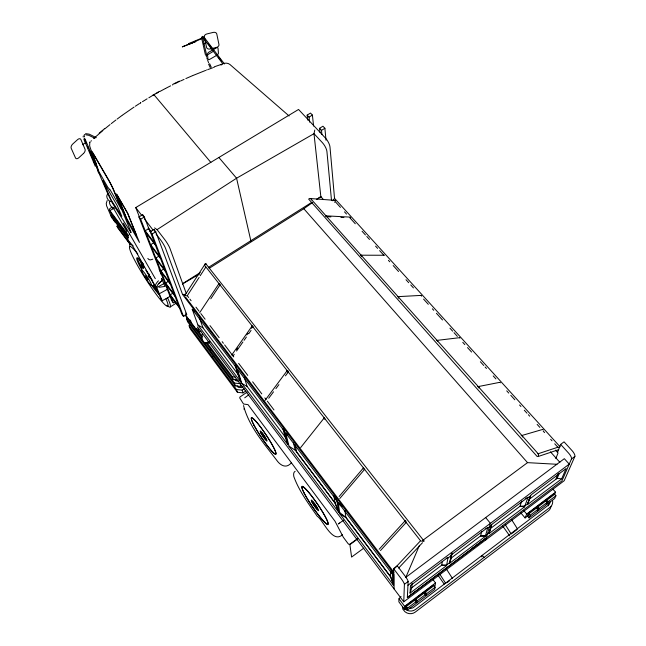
<?xml version="1.0" encoding="UTF-8"?>
<svg xmlns="http://www.w3.org/2000/svg" width="646" height="646" viewBox="0 0 646 646"><rect width="100%" height="100%" fill="white"/><g stroke="black" fill="none" stroke-linecap="round" stroke-linejoin="round"><path stroke-width="0.97" d="M394.076 588.934L394.084 574.06L182.552 294.463L165.586 248.435A7.421 1.034 57.8 0 0 160.321 239.537L156.017 233.941M538.627 454.736L538.263 456.165L537.214 456.56L308.651 199.097L309.555 198.475L335.549 200.405L335.153 200.526M574.867 456.439L564.184 480.729L403.758 601.83L404.404 584.323A5.669 0.824 54.5 0 0 401.061 578.517L393.567 568.633L397.306 565.856L404.816 575.707A5.669 0.848 54.4 0 1 408.143 581.513L407.343 597.526L561.955 480.89L571.46 458.991L574.867 456.439A5.41 1.809 51.1 0 0 572.057 450.625L564.047 441.848L560.647 444.383L557.498 452.378M401.037 596.565L398.986 598.785L398.857 601.822L404.436 609.291L406.043 608.08M148.83 97.804L159.312 91.352M402.781 607.183L402.676 608.976L405.058 611.835A8.664 8.333 55.9 0 0 415.297 612.069L548.268 511.002A8.455 7.639 31.2 0 0 550.965 506.327M410.065 593.141L410.517 585.518L448.025 557.32L446.58 565.621L410.065 593.141L411.809 587.698L412.091 583.217M243.534 405.583C248.815 426.182 263.794 443.285 276.48 459.936C280.275 465.508 286.396 469.117 291.499 462.593M326.513 216.79L326.19 215.934L325.439 216.127M404.436 609.291L404.63 606.336L398.986 598.785M350.536 218.001L350.067 217.096L325.875 215.853M405.817 605.9L405.672 607.91L407.351 610.155L415.871 603.703L416.097 601.66L414.393 599.407L405.817 605.9L407.513 608.161L407.351 610.155M406.148 608.54L406.294 606.529L414.869 600.037M109.352 201.907C109.424 204.354 111.451 208.23 114.181 208.125M414.256 600.78L414.393 599.407M415.378 598.664L415.16 600.723L416.848 602.96L425.318 596.541L425.617 594.441L423.913 592.204L415.378 598.664L417.082 600.909L416.848 602.96M415.636 601.353L415.854 599.294L424.39 592.834M393.616 570.499L393.777 569.594M424.898 591.461L424.6 593.585L426.295 595.798L434.726 589.41L435.097 587.262L433.385 585.042L424.898 591.461L426.602 593.698L426.295 595.798M425.076 594.207L425.375 592.091L433.862 585.664M185.071 295.771L184.578 295.795L205.21 263.859L205.808 263.697L424.026 541.009L421.991 541.275M442.316 561.35L441.711 565.202L411.809 587.698M204.871 264.836L205.21 263.859M434.992 586.164L435.541 582.958L432.521 579.05M449.592 563.352L451.118 554.995L487.803 527.419L485.324 536.414L449.592 563.352L452.24 553.049M188.979 43.807L189.092 44.203L202.012 38.51L201.899 38.114L188.777 43.524L188.89 43.928M201.697 37.864L202.012 38.51M89.81 142.346L89.649 145.931L98.563 172.975M82.874 144.446L85.942 142.475M335.532 200.736L334.685 202.335M481.779 531.375L480.584 535.938L451.328 557.958L449.729 562.585L446.717 564.862L441.711 565.202L446.58 565.621M485.76 539.967L490.419 523.317L485.655 517.575M488.965 533.669L491.541 524.609L528.081 497.145L524.568 506.835L488.965 533.669L491.759 524.6M245.811 391.016L243.041 392.873L237.413 392.284L190.263 328.854L189.149 325.85L189.609 324.227M186.508 318.777L234.433 383.07L240.175 383.659L241.047 386.478L235.346 385.888L187.655 321.861L186.508 318.777L186.977 317.138M205.452 42.305L205.783 42.886L205.468 42.37M481.819 556.925L482.312 555.342L484.024 557.45M559.299 473.252L557.191 478.282L529.179 499.358L527.774 503.775L524.891 505.947L519.973 506.294L490.702 528.323L489.2 532.845L485.55 535.591L480.584 535.938L485.324 536.414M527.734 503.783L529.179 499.358M451.627 553.913L450.973 555.802L447.888 558.12L446.184 558.233M521.798 501.046L519.973 506.294L524.568 506.835M529.51 498.47L530.487 495.805M555.835 458.563L558.039 452.983L555.463 450.133M520.789 512.843L525.109 517.939L526.684 514.03L555.576 492.179L552.919 489.159M89.689 142.645L89.988 141.902M528.396 513.174L527.314 515.839L529.074 517.906L537.036 511.874L538.191 509.185L536.406 507.118L528.396 513.174L530.172 515.258L529.074 517.906M527.806 516.42L528.896 513.764L536.907 507.699M555.851 479.292L558.176 473.712M536.568 508.224L537.327 506.424L545.305 500.392L547.089 502.451L545.87 505.18L537.948 511.18L539.111 508.491L547.089 502.451M405.914 577.153L419.48 545.289M537.06 508.806L537.827 507.005L545.805 500.965M561.657 478.872L566.114 468.544L531.028 494.925L527.451 504.663L561.657 478.872L557.191 478.282M545.41 501.53L546.217 499.697L554.147 493.697L555.94 495.74L554.656 498.518L546.774 504.494L548.002 501.756L555.94 495.74M554.446 494.658L555.576 492.179M148.943 273.799L148.733 276.02L150.712 277.95M107.163 200.567L106.243 203.538L106.606 205.84L111.572 217.371L115.432 222.539M219.164 283.78L218.873 284.337L220.011 284.854M199.121 277.425L187.283 295.698L185.434 295.771M200.195 275.761L205.573 267.46M199.662 312.704L218.784 283.852M210.798 298.807L219.551 285.621M90.981 141.216L91.369 140.683M332.827 200.817L334.539 198.362L329.977 146.892A7.106 2.293 59.2 0 0 325.431 138.058L298.549 109.465L135.733 207.576L139.27 216.612M231.752 355.017L251.997 326.173A0.832 0.42 35 0 1 252.925 326.327M236.468 349.728L237.631 348.081M246.885 334.903L248.048 333.255M251.52 328.305L252.675 326.658M233.085 355.97L234.248 354.323M236.557 351.028L242.928 341.968M244.091 340.321L246.401 337.026M248.718 333.732L251.036 330.437M244.705 397.815L248.734 394.835M264.989 400.447L287.05 370.844M268.736 398.227L273.516 391.831M275.907 388.634L278.894 384.636M285.459 375.843L288.447 371.846A0.856 0.436 36.9 0 1 287.575 371.765A0.856 0.436 36.9 0 1 287.018 370.917A0.856 0.436 36.9 0 1 287.793 370.852M300.681 447.549L324.106 418.059M339.142 496.491L363.407 467.946A0.921 0.484 41.4 0 0 363.617 468.81A0.921 0.484 41.4 0 0 364.61 469.271M339.796 498.494L364.732 469.206M141.119 264.214L141.942 269.148M379.162 549.237L404.994 520.934M380.502 550.545L406.382 522.259A0.961 0.509 43.9 0 1 405.171 521.79A0.961 0.509 43.9 0 1 405.268 520.837M394.771 568.254L420.546 540.775L204.903 265.668M398.679 568.028L422.5 542.705M206.817 55.273L206.462 54.652L206.817 55.273L212.679 51.728M93.678 138.543L102.884 130.492M99.169 133.246L104.442 128.764M107.43 194.252C105.25 196.667 108.576 201.835 111.508 201.778M104.765 128.877L110.086 124.557M128.102 239.924L127.496 240.748L127.625 239.965L128.037 240.126L130.629 243.171A26.801 2.003 60.9 0 1 134.925 249.663L156.098 287.72A16.917 8.826 -28.9 0 1 156.574 286.767M295.149 471.297C293.252 472.371 293.542 474.786 293.833 476.595C299.066 491.097 308.522 503.63 317.194 516.202C323.129 519.868 332.327 544.093 342.42 534.751M111.265 123.612L115.917 120.003M546.718 500.279L554.656 494.271M525.109 517.939L528.291 515.532M407.513 608.161L416.097 601.66M417.082 600.909L425.617 594.441M426.602 593.698L435.097 587.262M530.172 515.258L538.191 509.185M447.307 582.458L449.535 580.77M516.816 529.728L511.196 533.992L505.309 524.754M404.63 606.336L435.541 582.958M491.291 525.481L487.568 528.283L485.873 528.404M530.689 495.853L527.742 498.074L525.731 498.211M407.343 597.485L486.317 537.957M404.404 584.323L408.143 581.513M407.957 585.268L569.239 464.111L564.329 458.684L405.761 577.379M472.404 548.301L486.139 538.086M117.128 119.082L121.86 115.569M422.645 540.452L527.532 462.641L556.981 464.28M363.73 548.188L351.594 557.07L349.849 544.247L357.101 538.966M557.377 447.508L559.186 447.282M357.827 538.812L350.52 544.166L348.985 544.408L348.049 543.593L343.309 537.214L335.072 521.322L248.04 404.662L243.526 404L239.844 398.162A1.179 1.163 -76.3 0 1 240.102 396.902L247.127 392.13M338.278 524.019L343.688 520.119M122.296 115.246L134.069 107.075M209.126 268.365L303.814 208.723L312.737 202.4M316.79 199.517L320.844 196.642L323.533 199.638M339.635 523.042L338.69 523.623M243.001 386.809L241.717 387.657L238.18 387.293L236.993 385.71M189.149 325.85L236.525 389.538L242.185 390.127L244.277 388.731M212.389 357.093L213.85 356.14M210.015 350.31L211.492 349.341M135.345 106.235L139.496 103.546M209.95 342.227L207.697 343.688L232.399 376.755L233.335 379.654L237.187 380.042M154.539 227.909L157.059 229.637L236.573 178.223L313.988 133.674L314.78 130.048M185.523 315.014L198.039 331.737L199.339 332.181L201.003 331.115M183.512 316.475L186.702 314.432L155.751 231.777L153.982 229.475L150.276 231.736L181.93 314.36L183.512 316.475L152.044 234.038L150.276 231.736M170.278 306.915L176.059 303.249M149.775 231.106L144.357 216.975L142.621 214.722L138.947 216.943L171.788 300.778L173.338 302.853L175.72 301.343M182.398 283.796L200.236 272.572M208.731 267.226L311.501 202.529M316.597 199.315L320.844 196.642M173.435 292.8L170.205 294.834L178.902 306.446M168.089 281.527L165.618 283.077L174.452 294.842M163.357 269.253L160.83 270.819L169.817 282.738M142.459 101.688L147.126 98.806M159.287 255.913L155.839 258.045L164.988 270.125M154.16 242.541L150.631 244.713L159.933 256.947M319.964 132.277L319.568 128.296L322.952 126.228L324.89 128.279L326.004 140.214M152.044 234.038L155.751 231.777M321.894 134.368L321.498 130.355L324.89 128.279M307.706 120.075L307.141 115.109L310.5 113.074L312.406 115.085L313.585 126.01M173.338 302.853L140.675 219.204L144.357 216.975M309.604 122.134L309.038 117.128L312.406 115.085M129.894 244.164L117.653 227.731L116.983 226.165L118.541 225.22M128.134 237.389L113.405 217.67L114.56 216.975M114.084 208.101L109.893 210.612L128.683 235.733M182.455 283.965L199.671 273.952M153.094 95.285L154.814 94.316M156.542 93.347L158.27 92.37M158.448 280.8A11.725 6.129 -31.5 0 0 155.121 286.13L158.73 294.067L167.459 289.287M152.666 280.905L145.988 270.181A25.767 1.922 60.9 0 1 160.692 297.967L162.138 300.77L170.819 295.997M165.441 282.778L156.776 287.51L162.138 300.77M159.602 91.627L165.715 88.349M153.191 94.792L154.927 95.883L210.871 162.445M152.803 259.175L150.663 259.853A3.375 2.802 -19.5 0 1 148.693 259.353L147.821 258.44M166.192 88.098L170.601 85.845M172.361 84.949L172.845 84.707M174.63 83.843L178.191 82.115M203.66 43.912L205.783 42.886M173.104 84.142L179.451 81.065M179.079 81.687L179.572 81.461M180.468 81.049L184.062 79.393M192.702 75.59L185.862 78.562M193.202 75.388L205.606 70.422M221.247 64.447C223.847 62.928 227.497 62.484 229.952 64.511L289.101 115.973M221.037 64.988L221.925 64.632M154.442 284.999L153.869 285.225L154.144 285.976L155.282 286.881M207.955 69.55L212.582 67.862M206.526 70.067L207.035 69.889M214.238 66.821L220.851 64.56M538.707 456.318L558.645 449.648M538.005 453.783L557.966 447.202M213.503 67.523L214.02 67.362M521.548 435.582L542.333 429.525M420.917 540.629L421.16 541.154M188.777 43.524L189.052 44.186M477.927 386.647L499.576 382.375M420.764 295.448L421.281 295.513M82.866 144.373L83.342 144.962L82.987 144.656M159.069 287.284L165.013 286.42L161.597 278.426M436.906 340.394L459.298 337.721M85.91 134.836L88.785 135.305L94.946 138.317M85.587 133.641L89.18 134.142L96.311 137.663M397.904 296.643L420.934 295.416M182.552 294.463L185.555 294.35M360.944 255.194L384.515 255.259M327.902 216.741L330.905 216.895M340.918 217.403L343.922 217.549M537.924 453.807L538.481 454.13M232.399 376.755L235.305 377.054M238.81 381.075L236.113 380.801L234.918 379.202M205.727 266.846L205.315 266.637M423.388 540.726L424.026 541.009M197.942 325.067L202.973 327.821L237.785 374.018L240.78 382.061L197.942 325.067L192.242 309.281L194.317 311.219M241.83 383.449L247.095 386.413L284.991 436.696L287.89 444.723L241.83 383.449L237.235 368.834L284.571 431.48L287.89 444.723M393.575 575.739L338.133 502.354L339.893 513.893L345.893 517.567L390.612 576.91L393.592 585.324L393.575 575.739L392.808 573.995M219.535 283.917L220.003 284.305M289.012 446.216L295.198 450.165L335.072 503.072L338.674 512.278L289.012 446.216L285.726 433.006L287.825 435.016M155.411 287.987L152.424 285.742M156.162 288.1L155.105 287.195M342.283 506.73L338.342 503.783L335.153 497.549M338.843 502.992L340.28 504.268M404.469 608.475L405.244 609.186A8.753 8.414 55.1 0 0 415.588 609.412L549.924 507.401A8.543 7.704 30.7 0 0 552.588 500.4M310.984 199L538.328 453.928M307.141 115.109L309.038 117.128M319.568 128.296L321.498 130.355M560.647 444.383L568.65 453.177A5.418 1.793 51.1 0 1 571.46 458.991M334.539 198.362L560.114 446.814M335.702 202.15L340.434 207.374M344.488 211.848L346.514 214.084M349.898 217.815L355.3 223.774M362.067 231.236L365.442 234.966M366.799 236.46L369.504 239.44M375.584 246.15L377.611 248.387M379.638 250.624L383.7 255.105M388.432 260.322L389.78 261.816M393.164 265.546L398.566 271.514M406.003 279.718L408.708 282.698M410.735 284.934L413.44 287.914M423.582 299.106L428.314 304.323M432.368 308.804L433.716 310.29M436.421 313.278L442.51 319.988M449.947 328.192L452.644 331.172M454.001 332.666L457.376 336.396M462.786 342.364L464.813 344.601M467.518 347.58L471.572 352.054M480.366 361.752L483.741 365.483M485.098 366.976L486.446 368.462M493.205 375.924L495.91 378.903M506.73 390.838L508.757 393.075M510.784 395.312L514.838 399.785M519.57 405.01L520.926 406.504M524.302 410.234L527.007 413.214M528.355 414.708L529.712 416.194M537.149 424.398L539.854 427.386M543.229 431.116L544.586 432.602M550.667 439.32L552.015 440.806M554.72 443.794L558.104 447.525M550.44 451.829L559.872 462.302M303.814 208.723L527.532 462.641M546.217 499.697L548.002 501.756M537.327 506.424L539.111 508.491M523.559 510.356L526.684 514.03M218.873 157.479L236.573 178.223L250.931 241.144M157.059 229.637L164.762 239.618A7.389 1.058 57.8 0 1 169.987 248.476L186.226 293.373M135.733 207.576L141.878 215.562M144.341 218.76L152.941 229.944M151.172 231.672L148.798 228.579L145.197 230.775L154.66 243.179M148.152 228.191L150.518 231.284M149.509 230.412L150.688 231.954M138.947 216.943L140.675 219.204M145.907 232.608L155.355 244.979M203.845 36.927L224.445 63.962M203.991 38.074L205.202 39.664M208.23 43.637L213.681 50.8M218.518 57.163L221.546 61.136M202.925 37.621L222.886 63.881M151.317 246.457L160.596 258.675M187.437 295.9L188.656 297.507M189.876 299.114L191.095 300.721M195.972 307.149L199.016 311.162M200.849 313.568L205.113 319.189M209.99 325.616L219.131 337.656M222.176 341.677L223.395 343.284M224.614 344.883L233.755 356.931M238.632 363.359L247.773 375.399M252.651 381.826L261.791 393.874M264.836 397.888L266.055 399.494M267.274 401.101L273.977 409.927M185.733 297.33L394.036 572.421M156.494 259.724L165.618 271.78M192.242 309.281L236.17 367.421L240.78 382.061M285.726 433.006L336.881 500.698L338.674 512.278M161.46 272.426L170.423 284.329M339.893 513.893L393.592 585.324M166.216 284.62L175.034 296.361M403.758 601.83L197.434 326.941L199.339 332.181M185.652 313.027L186.702 314.432M170.786 296.312L179.459 307.908M189.876 319.835L191.063 321.425M196.408 328.58L202.351 336.534M112.784 217.355L128.247 238.067M185.111 315.046L202.255 338.011M205.799 342.76L233.335 379.654M114.124 220.48L127.981 239.052M116.983 226.165L130.411 244.18M502.758 526.119L509.637 535.776M421.426 295.634L421.652 296.199M437.891 575.061L444.214 584.162M206.009 263.859L206.324 264.44M439.417 573.583L445.829 583.58M446.095 568.545L452.499 578.525M511.745 519.893L517.624 529.122M161.815 278.959L162.582 280.17A11.741 6.121 -31.5 0 0 156.243 287.946L158.73 294.067M311.243 199.267L311.517 199.856M155.121 286.13L156.243 287.946M155.306 278.668L123.41 223.161L127.004 231.801L113.381 208.06M210.257 67.668L208.577 64.059M211.242 67.16L209.595 63.623M95.35 166.377L83.883 139.334M335.629 498.058L336.881 500.698M114.439 221.215L109.505 209.716A1.365 0.816 -35.4 0 1 110.345 208.254L112.242 207.124L112.985 208.876M113.405 217.67L111.984 214.359L127.367 234.926L128.384 237.365M84.166 138.341L86.37 143.662M87.525 146.4L88.292 148.225M89.447 150.962L92.911 159.174M93.678 160.999L94.833 163.737M85.006 138.874L96.141 165.328M283.562 429.001L284.571 431.48M235.443 365.628L236.17 367.421M391.541 571.734L392.566 574.342L392.598 581.739L390.604 576.636L345.844 517.252L339.699 512.625L338.48 511.002L335.048 502.919L296.732 452.079L295.036 444.819M159.053 268.962L161.274 274.703M142.621 214.722L143.339 216.588M153.982 229.475L154.685 231.357M199.436 317.824L202.973 327.821M91.789 152.044L97.966 170.286A52.714 3.327 62.7 0 0 101.115 178.183L107.293 192.597A10.045 0.606 62.7 0 0 108.576 195.431L111.524 201.277A9.278 0.557 62.7 0 0 113.793 205.347L131.025 232.705A13.235 0.832 62.6 0 0 130.298 230.388L114.019 190.691A9.23 0.606 62.8 0 0 112.493 187.308L110.426 183.206A8.584 0.565 62.8 0 0 108.391 179.491L93.016 153.102A8.398 0.541 62.9 0 0 91.692 151.229A8.761 0.565 62.9 0 0 91.692 151.737M234.433 383.07L235.346 385.888M236.525 389.538L237.413 392.284M235.168 365.733L237.785 374.018M242.185 390.127L243.041 392.873M244.301 377.256L247.095 386.413M95.616 162.372L96.004 163.745M96.23 164.552L96.69 166.175M141.458 264.949L141.821 266.338M282.9 428.451L284.991 436.696M293.397 442.55L295.198 450.165M202.747 37.92L206.591 54.926M201.649 38.187L205.509 55.201M393.648 571.452L393.737 571.863M243.986 408.821L244.075 409.33M333.885 495.692L335.072 503.072M344.916 510.445L345.893 517.567M320.933 197.482L313.988 133.674L322.37 142.637A7.09 2.253 59.1 0 1 326.916 151.43L331.503 200.454M390.539 571.007L390.612 576.91M83.221 136.144L83.229 137.041M84.44 136.08L84.448 136.928M393.567 568.633L393.575 573.382M360.775 255.227A0.807 0.654 -89.4 0 1 361.461 256.543M397.565 296.764A0.832 0.694 86.8 0 1 398.517 297.047A0.832 0.694 86.8 0 1 398.307 298.186M436.397 340.636A0.856 0.735 81.6 0 1 437.657 341.468M459.492 337.753A0.832 0.719 81.1 0 1 459.944 338.141M477.741 386.728A0.888 0.767 74.4 0 1 478.848 387.963M499.972 382.392A0.856 0.751 73.3 0 1 500.448 382.803M521.185 435.784A0.921 0.807 65.9 0 1 522.525 436.971M542.535 429.509A0.888 0.791 64.1 0 1 543.254 429.994M253.264 327.215A0.832 0.42 35 0 1 252.303 326.9A0.832 0.42 35 0 1 252.021 326.149M288.156 371.111A0.856 0.436 36.9 0 1 288.471 371.587M325.455 419.181A0.888 0.46 39 0 1 324.349 418.769A0.888 0.46 39 0 1 324.308 417.922M405.648 520.951A0.961 0.509 43.9 0 1 406.035 521.225M157.479 291.419A21.366 2.422 57.5 0 1 153.11 285.855M141.716 267.872A21.366 2.422 57.5 0 1 138.809 258.343M149.153 277.271A21.358 2.455 57.5 0 1 148.168 275.729M143.565 267.977A21.358 2.455 57.5 0 1 141.668 264.4M141.264 263.6A21.358 2.455 57.5 0 1 139.552 259.627M150.009 278.2A19.388 2.229 57.5 0 1 148.467 275.794M143.751 267.799A19.388 2.229 57.5 0 1 142.136 264.666M165.957 298.88A35.385 3.989 57.5 0 1 158.367 297.16A35.385 3.989 57.5 0 1 132.438 255.776A35.385 3.989 57.5 0 1 137.8 253.926M167.669 298.04A37.282 4.256 57.5 0 1 166.975 305.292M129.87 246.126A37.282 4.256 57.5 0 1 133.173 245.884M159.562 294.802A22.125 2.495 57.5 0 1 151.43 284.999M141.862 269.939A22.125 2.495 57.5 0 1 136.726 258.085A22.125 2.495 57.5 0 1 143.622 264.69M158.625 283.86A16.917 8.826 -28.9 0 1 162.582 280.17M129.458 234.272A30.435 1.583 63.2 0 1 129.442 233.69M111.54 217.387A8.027 6.46 -19.6 0 1 111.241 215.344M112.525 218.703A8.035 6.468 -19.6 0 1 112.339 218.041M202.198 38.049A5.499 1.058 65.7 0 1 202.061 37.25M202.069 36.693A5.499 1.058 65.7 0 1 203.385 37.274M208.577 62.638A14.487 2.77 65.4 0 1 207.649 60.28M207.245 59.141A14.487 2.77 65.4 0 1 206.873 58.035M206.55 56.985A14.487 2.77 65.4 0 1 206.276 55.992M84.02 135.394A14.906 5.152 41.8 0 1 84.989 134.449M208.117 341.669A5.37 3.488 79.3 0 1 203.135 341.54A5.37 3.488 79.3 0 1 202.408 334.03M209.239 341.451A5.362 3.488 79.3 0 1 205.953 342.727M547.848 502.741A5.798 5.233 31.2 0 1 548.381 505.802M550.085 501.377A5.854 5.281 30.7 0 1 548.745 504.873L413.222 607.652A6 5.766 55.1 0 1 409.144 608.169M117.306 195.463L126.648 218.388L136.548 235.532L127.464 212.978L117.322 195.463M142.217 263.705C141.999 264.642 142.209 269.487 143.678 267.888L143.525 264.989L142.564 263.213L142.217 263.705M102.73 180.654L111.177 200.074L121.819 216.329L117.322 205.824L102.803 180.694M116.627 194.131L128.506 223.338L139.463 242.428L127.795 213.422L116.627 194.131M83.536 153.433L78.788 157.777A3.359 2.027 -54.7 0 1 75.501 157.931L71.222 148.322A3.4 2.083 -55 0 1 72.723 144.026L77.577 139.633A3.4 2.075 -55.3 0 1 80.895 139.552L85.03 149.234A3.351 2.019 -55 0 1 83.536 153.433M140.78 102.722L140.319 103.013L140.78 102.722M216.79 55.281L209.926 59.23A2.099 1.058 -39.6 0 1 207.972 59.093L207.487 54.264A2.116 1.074 -39.7 0 1 209.215 51.979L216.168 47.998A2.108 1.066 -40 0 1 218.025 48.216L218.429 53.077A2.091 1.05 -39.9 0 1 216.79 55.281M195.73 41.546L182.366 46.827L195.73 41.546M216.337 47.457L210.184 48.959A3.173 2.277 -15.2 0 1 206.615 47.497L204.265 37A3.222 2.334 -15.2 0 1 206.89 33.947L213.156 32.421A3.214 2.334 -15.7 0 1 216.765 33.947L218.954 44.485A3.173 2.277 -15.6 0 1 216.337 47.457M145.616 276.036L147.91 279.718L145.616 276.036M109.844 189.649L107.793 187.267L98.975 171.763L92.572 153.482A6.783 0.436 62.9 0 1 93.807 154.741L109.263 181.364A6.565 0.436 62.8 0 1 110.45 183.553L112.024 186.686A7.025 0.46 62.8 0 1 112.953 188.721L121.4 209.264L111.613 192.346A8.616 0.541 62.7 0 0 109.852 189.658M254.088 425.407A22.004 2.665 56.2 0 0 275.333 454.3A22.004 2.665 56.2 0 0 261.573 428.403A22.004 2.665 56.2 0 0 254.088 425.407M254.12 425.334A21.601 2.616 56.2 0 0 275.035 453.928A21.601 2.616 56.2 0 0 261.832 428.839A21.601 2.616 56.2 0 0 254.12 425.334M261.654 433.894A4.522 0.549 56.2 0 0 266.007 439.789A4.522 0.549 56.2 0 0 263.124 434.403A4.522 0.549 56.2 0 0 261.654 433.894M260.968 433.127A6.137 0.743 56.2 0 0 266.871 441.129A6.137 0.743 56.2 0 0 262.962 433.829A6.137 0.743 56.2 0 0 260.968 433.127M304.137 493.156A23.119 2.85 55.6 0 0 327.046 524.318A23.119 2.85 55.6 0 0 313.875 498.922A23.119 2.85 55.6 0 0 304.137 493.156M306.454 497.21A22.699 2.802 55.6 0 0 327.805 524.213A22.699 2.802 55.6 0 0 310.791 494.965A22.699 2.802 55.6 0 0 306.454 497.21M312.712 502.951A4.756 0.589 55.6 0 0 317.42 509.314A4.756 0.589 55.6 0 0 314.642 504.017A4.756 0.589 55.6 0 0 312.712 502.951M311.929 502.063A6.444 0.791 55.6 0 0 318.308 510.695A6.444 0.791 55.6 0 0 314.554 503.525A6.444 0.791 55.6 0 0 311.929 502.063M142.645 272.782A9.012 0.993 57.5 0 0 151.14 285.314A9.012 0.993 57.5 0 0 146.335 275.487A9.012 0.993 57.5 0 0 142.645 272.782"/></g></svg>
